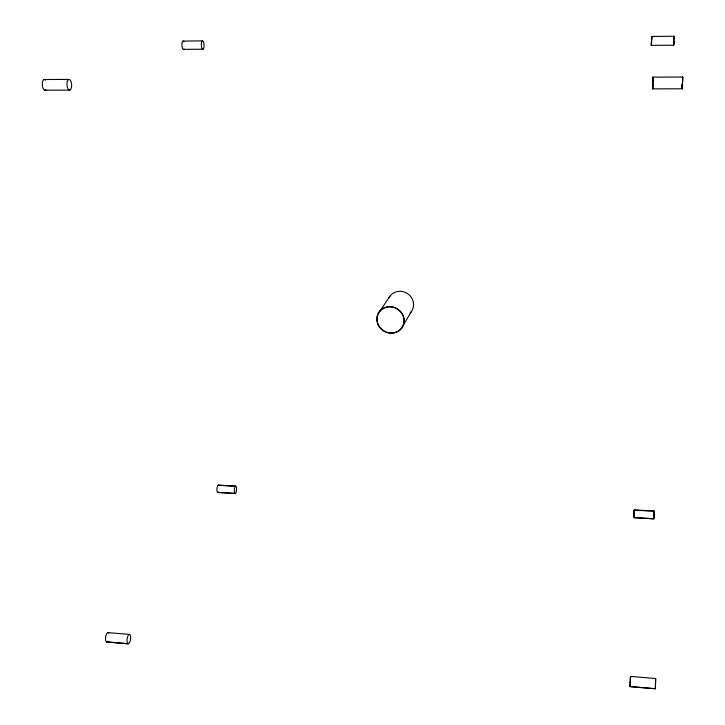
<?xml version="1.0" encoding="UTF-8"?>
<svg xmlns="http://www.w3.org/2000/svg" width="725" height="725" viewBox="0 0 725 725"><rect width="100%" height="100%" fill="white"/><g stroke="black" fill="none" stroke-linecap="round" stroke-linejoin="round"><path stroke-width="1.09" d="M652.717 84.009L652.591 88.885L653.026 77.149L682.723 77.031L682.687 81.925M651.53 40.518L651.702 36.468L674.042 36.25L673.661 45.195L651.376 45.385L651.485 41.678M651.702 36.468L651.376 45.385L651.702 36.468L651.576 39.377M634.176 513.499L634.275 509.902L653.923 511.043L653.687 518.819L634.013 517.632L634.085 514.986M630.324 681.708L630.197 686.593L655.382 688.75L655.672 678.518L630.533 676.416L630.342 681.183M634.275 510.264L653.941 511.071L653.868 515.502M630.206 685.741L630.197 686.602L655.364 688.741L655.654 678.518M634.212 511.188L634.275 509.874L634.185 513.101M630.233 684.862L630.542 676.416L630.197 686.593L630.261 685.515M673.706 41.706L673.661 45.195L674.042 36.25L673.869 38.135M682.234 84.037L682.198 88.803L652.591 88.867L652.826 83.756M634.112 513.998L634.013 517.632L653.669 518.783L653.823 516.671M630.406 681.292L630.533 676.416M682.243 83.928L682.207 88.822L682.624 83.475M634.103 514.397L634.221 511.043M634.148 512.983L634.013 517.632L634.139 514.514M630.351 683.131L630.397 681.826M652.89 82.016L653.026 77.131L652.781 82.478M653.751 514.161L653.687 518.819L653.923 511.043M673.715 41.479L673.661 45.195M651.558 41.352L651.376 45.385M652.781 82.287L653.026 77.149M652.835 83.565L652.6 88.812M653.787 513.2L653.941 511.071M673.888 37.763L674.042 36.25M682.588 77.738L682.723 77.031L682.198 88.803M682.606 77.548L682.723 77.013M401.623 328.008L411.292 311.678M379.365 311.913L389.914 296.208M183.026 41.071L202.402 40.881M183.67 49.372L203.018 49.209M44.08 79.523L68.73 79.424M44.66 90.19L69.881 90.136M218.442 485.17L235.77 486.203A3.661 1.106 -85.6 0 1 236.187 491.931A3.661 1.106 -85.6 0 1 234.302 491.396A3.661 1.106 -85.6 0 1 235.77 486.203M218.198 485.188L235.534 486.221M217.971 492.411L235.308 493.462M217.736 492.429L235.072 493.48M107.925 632.617L129.539 634.42A4.731 1.713 -82.1 0 1 129.938 641.743A4.731 1.713 -82.1 0 1 127.038 641.127A4.731 1.713 -82.1 0 1 129.539 634.42M106.874 641.951L128.334 643.782M106.693 641.942L128.153 643.773M184.087 49.046A4.169 1.432 87.1 0 1 181.903 44.968A4.169 1.432 87.1 0 1 183.914 41.642M45.992 89.719A5.392 2.42 86 0 1 42.24 84.689A5.392 2.42 86 0 1 45.593 80.158M218.343 492.094A3.652 1.151 -85.4 0 1 216.911 488.976A3.652 1.151 -85.4 0 1 218.723 485.378M107.853 641.244A4.713 1.776 -81.7 0 1 105.669 640.402A4.713 1.776 -81.7 0 1 106.348 634.393A4.713 1.776 -81.7 0 1 108.759 633.179M410.16 312.983A13.195 12.388 32.4 0 0 412.706 299.969A13.195 12.388 32.4 0 0 401.632 291.396L398.913 291.314A13.195 12.388 32.4 0 0 388.636 298.455M391.527 306.956L388.7 306.865A13.739 12.823 32.3 0 0 377.054 319.48A13.739 12.823 32.3 0 0 389.479 332.875L392.279 332.974A13.739 12.823 32.3 0 0 403.997 320.368A13.739 12.823 32.3 0 0 391.527 306.956M67.271 81.49A5.41 2.329 86.3 0 0 69.274 90.136A5.41 2.329 86.3 0 0 71.349 82.722A5.41 2.329 86.3 0 0 67.271 81.49M201.532 42.403A4.187 1.368 87.3 0 0 202.656 49.173A4.187 1.368 87.3 0 0 203.924 43.572A4.187 1.368 87.3 0 0 201.532 42.403M378.142 324.863A13.965 13.032 32.3 0 0 401.804 328.135A13.965 13.032 32.3 0 0 391.627 306.748A13.965 13.032 32.3 0 0 378.142 324.863"/></g></svg>
